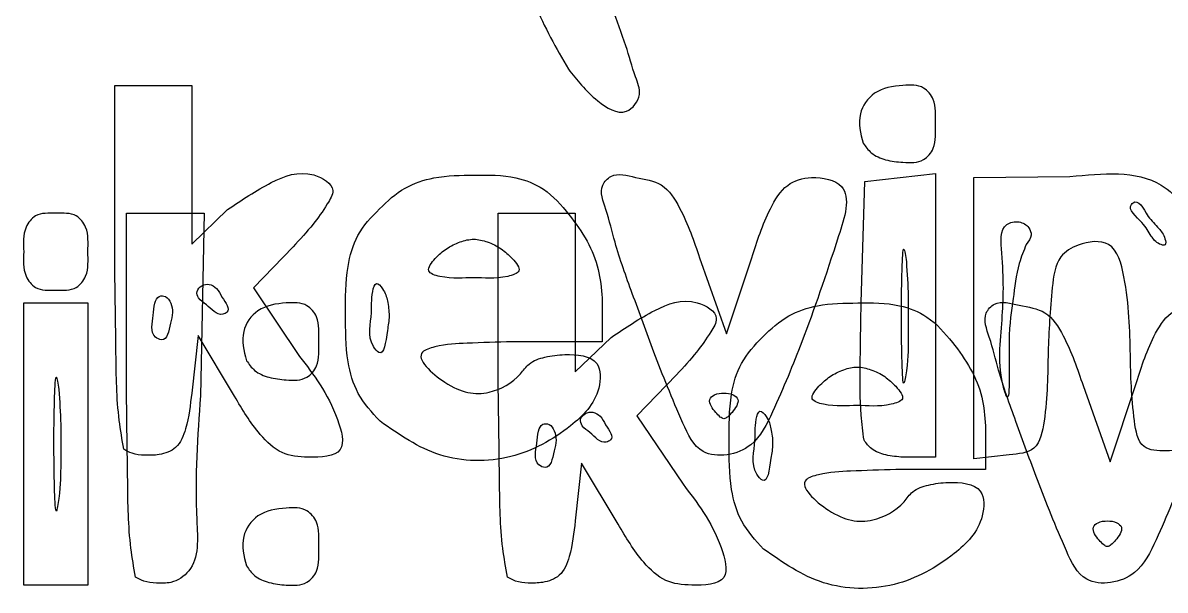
# Model space of a CAD drawing. Extents: x 0.12 to 3.45, y 0.56 to 2.39.
# Drawn here: x 1.9943 to 2.2913, y 1.2842 to 1.4317 of the extents above; entities that cross this region are included whole.
import ezdxf

# ---------------------------------------------------------------- set-up
doc = ezdxf.new("R2010")
doc.units = 0
doc.layers.get('0').update_dxf_attribs({"linetype": 'CONTINUOUS'})

msp = doc.modelspace()

# ---------------------------------------------------------------- linework, layer by layer
at = {"color": 7}
for p, q in [((2.136135, 1.419644), (2.136135, 1.419644)), ((2.018215, 1.369299), (2.018215, 1.41541)), ((2.018215, 1.41541), (2.028215, 1.41541)), ((2.028215, 1.41541), (2.038215, 1.41541)), ((2.038215, 1.41541), (2.038215, 1.394786)), ((2.212753, 1.400414), (2.212753, 1.400414)), ((2.038215, 1.394786), (2.038215, 1.374163)), ((2.212248, 1.358993), (2.213215, 1.39041)), ((2.213215, 1.39041), (2.222382, 1.391464)), ((2.222382, 1.391464), (2.231548, 1.392519)), ((2.231548, 1.392519), (2.231548, 1.355631)), ((2.241548, 1.391457), (2.266506, 1.391713)), ((2.241548, 1.354879), (2.241548, 1.391457)), ((2.021249, 1.336065), (2.021249, 1.382176)), ((2.021249, 1.382176), (2.031341, 1.382176)), ((2.031341, 1.382176), (2.041433, 1.382176)), ((2.038215, 1.374163), (2.047564, 1.38312)), ((2.041433, 1.382176), (2.040508, 1.334676)), ((2.117916, 1.336065), (2.117916, 1.382176)), ((2.117916, 1.382176), (2.127916, 1.382176)), ((2.127916, 1.382176), (2.137916, 1.382176)), ((2.137916, 1.382176), (2.137916, 1.361552)), ((2.28681, 1.381323), (2.28681, 1.381323)), ((1.994582, 1.37218), (1.994582, 1.37218)), ((2.064561, 1.373413), (2.054241, 1.362765)), ((2.255144, 1.374059), (2.255144, 1.374059)), ((2.121548, 1.37041), (2.121548, 1.37041)), ((2.170224, 1.370605), (2.177234, 1.3508)), ((2.177234, 1.3508), (2.183815, 1.370605)), ((2.223989, 1.369577), (2.223989, 1.369577)), ((2.046094, 1.360391), (2.046094, 1.360391)), ((2.054241, 1.362765), (2.066228, 1.344965)), ((2.137916, 1.361552), (2.137916, 1.340929)), ((2.144881, 1.360154), (2.144881, 1.348743)), ((1.994583, 1.322176), (1.994583, 1.358843)), ((1.994583, 1.358843), (2.002916, 1.358843)), ((2.002916, 1.358843), (2.011249, 1.358843)), ((2.011249, 1.358843), (2.011249, 1.322176)), ((2.231548, 1.355631), (2.231548, 1.318743)), ((2.241548, 1.318301), (2.241548, 1.354879)), ((2.241548, 1.354879), (2.241548, 1.354879)), ((2.032713, 1.353636), (2.032713, 1.353636)), ((2.089084, 1.351708), (2.089084, 1.351708)), ((2.039881, 1.35041), (2.038215, 1.33541)), ((2.049365, 1.334577), (2.039881, 1.35041)), ((2.144881, 1.348743), (2.121548, 1.348743)), ((2.137916, 1.340929), (2.147265, 1.349886)), ((2.158347, 1.346057), (2.158347, 1.346057)), ((2.052455, 1.343847), (2.052455, 1.343847)), ((2.164262, 1.340179), (2.153942, 1.329531)), ((2.00369, 1.336343), (2.00369, 1.336343)), ((2.221249, 1.337176), (2.221249, 1.337176)), ((2.269926, 1.337371), (2.276935, 1.317567)), ((2.276935, 1.317567), (2.283516, 1.337371)), ((2.179881, 1.332077), (2.179881, 1.332077)), ((2.087172, 1.328092), (2.087172, 1.328092)), ((2.153942, 1.329531), (2.165929, 1.311731)), ((2.145796, 1.327157), (2.145796, 1.327157)), ((2.244583, 1.32692), (2.244583, 1.315509)), ((1.994583, 1.285509), (1.994583, 1.322176)), ((1.994583, 1.322176), (1.994583, 1.322176)), ((2.011249, 1.322176), (2.011249, 1.285509)), ((2.212978, 1.323159), (2.212977, 1.32316)), ((2.020578, 1.320825), (2.020578, 1.320825)), ((2.132414, 1.320403), (2.132414, 1.320403)), ((2.188785, 1.318474), (2.188785, 1.318474)), ((2.231548, 1.318743), (2.223111, 1.318743)), ((2.250715, 1.319355), (2.241548, 1.318301)), ((2.139583, 1.317176), (2.137916, 1.302176)), ((2.149066, 1.301343), (2.139583, 1.317176)), ((2.244583, 1.315509), (2.221249, 1.315509)), ((2.258048, 1.312823), (2.258048, 1.312823)), ((2.279583, 1.298843), (2.279583, 1.298843)), ((2.186873, 1.294858), (2.186873, 1.294858)), ((2.052455, 1.290509), (2.052455, 1.290509)), ((2.023613, 1.287591), (2.023612, 1.287591)), ((2.120279, 1.287591), (2.120279, 1.287591)), ((2.002916, 1.285509), (1.994583, 1.285509)), ((2.011249, 1.285509), (2.002916, 1.285509))]:
    msp.add_line(p, q, dxfattribs=at)
for points, knots in [([(2.136135, 1.419644), (2.132978, 1.425117), (2.126999, 1.435486), (2.122113, 1.453572), (2.121387, 1.470809), (2.121493, 1.486547), (2.124516, 1.500091), (2.130591, 1.513396), (2.138414, 1.525211), (2.144349, 1.534982), (2.154395, 1.536021), (2.15324, 1.528206), (2.151581, 1.520762), (2.146322, 1.505295), (2.140584, 1.485078), (2.14027, 1.459234), (2.145615, 1.439923), (2.151084, 1.426355), (2.153001, 1.418855), (2.155563, 1.412812), (2.150764, 1.406619), (2.142085, 1.412017), (2.138334, 1.416825), (2.136135, 1.419644)], [0, 0, 0, 0, 0.018889, 0.035784, 0.05555, 0.070521, 0.082857, 0.096857, 0.114144, 0.125289, 0.131234, 0.135465, 0.144423, 0.15635, 0.183236, 0.207807, 0.232544, 0.242974, 0.251446, 0.256158, 0.261613, 0.269538, 0.280776, 0.280776, 0.280776, 0.280776]), ([(2.212753, 1.400414), (2.212099, 1.402978), (2.210885, 1.407741), (2.215618, 1.414499), (2.222272, 1.415488), (2.228314, 1.415635), (2.231924, 1.411113), (2.231314, 1.405413), (2.231919, 1.399715), (2.228328, 1.39519), (2.223298, 1.395324), (2.218739, 1.395852), (2.214853, 1.397457), (2.213398, 1.399505), (2.212753, 1.400414)], [0, 0, 0, 0, 0.007619, 0.01415, 0.021791, 0.027205, 0.03104, 0.037428, 0.043817, 0.047651, 0.053065, 0.05763, 0.061761, 0.065055, 0.065055, 0.065055, 0.065055]), ([(2.047564, 1.38312), (2.051236, 1.385596), (2.057996, 1.390156), (2.067881, 1.394103), (2.076236, 1.389069), (2.072898, 1.383613), (2.069643, 1.37892), (2.066364, 1.375367), (2.064561, 1.373413)], [0, 0, 0, 0, 0.013326, 0.024533, 0.030938, 0.034692, 0.041132, 0.049005, 0.049005, 0.049005, 0.049005]), ([(2.158347, 1.346057), (2.156483, 1.351118), (2.153003, 1.360566), (2.148481, 1.373032), (2.146382, 1.382172), (2.14382, 1.388647), (2.14794, 1.39307), (2.153848, 1.391221), (2.161004, 1.390392), (2.166496, 1.381619), (2.168762, 1.374925), (2.170224, 1.370605)], [0, 0, 0, 0, 0.016234, 0.030305, 0.039185, 0.045526, 0.048646, 0.055039, 0.062035, 0.069689, 0.083615, 0.083615, 0.083615, 0.083615]), ([(2.266506, 1.391713), (2.275079, 1.392575), (2.289215, 1.393996), (2.304374, 1.373573), (2.300287, 1.350817), (2.300523, 1.333765), (2.298886, 1.320621), (2.291567, 1.32034), (2.284484, 1.320517), (2.282476, 1.332275), (2.282211, 1.346367), (2.281871, 1.361193), (2.2782, 1.375662), (2.269161, 1.374636), (2.262784, 1.370705), (2.261504, 1.359687), (2.26065, 1.345616), (2.260744, 1.332237), (2.258367, 1.320087), (2.253162, 1.319589), (2.250715, 1.319355)], [0, 0, 0, 0, 0.023831, 0.039297, 0.068363, 0.087725, 0.095489, 0.101428, 0.10732, 0.114432, 0.131689, 0.152023, 0.16129, 0.169152, 0.174612, 0.182893, 0.199725, 0.217663, 0.225173, 0.231838, 0.231838, 0.231838, 0.231838]), ([(2.087172, 1.328092), (2.085069, 1.330383), (2.080994, 1.334822), (2.078175, 1.344806), (2.078243, 1.355957), (2.07816, 1.367054), (2.080918, 1.376848), (2.086849, 1.383335), (2.093205, 1.389075), (2.102003, 1.392004), (2.11179, 1.392064), (2.121567, 1.392196), (2.130477, 1.388642), (2.136191, 1.382133), (2.141151, 1.375218), (2.144259, 1.367783), (2.144677, 1.362657), (2.144881, 1.360154)], [0, 0, 0, 0, 0.009209, 0.017841, 0.030259, 0.042639, 0.051095, 0.059961, 0.068571, 0.076527, 0.087059, 0.097877, 0.105604, 0.114936, 0.123327, 0.131189, 0.138686, 0.138686, 0.138686, 0.138686]), ([(2.183815, 1.370605), (2.185184, 1.374892), (2.187313, 1.381556), (2.19236, 1.389911), (2.199648, 1.392196), (2.210703, 1.389679), (2.204081, 1.369025), (2.198276, 1.351946), (2.190743, 1.333529), (2.185142, 1.321979), (2.177671, 1.318881), (2.1696, 1.319538), (2.164079, 1.331357), (2.16068, 1.340073), (2.158347, 1.346057)], [0, 0, 0, 0, 0.013632, 0.021195, 0.027679, 0.035857, 0.048699, 0.077838, 0.097587, 0.107822, 0.11451, 0.12079, 0.129881, 0.149784, 0.149784, 0.149784, 0.149784]), ([(2.28681, 1.381323), (2.285541, 1.383612), (2.284127, 1.386164), (2.281174, 1.383231), (2.285576, 1.37997), (2.287348, 1.376564), (2.289016, 1.374314), (2.291649, 1.373557), (2.291134, 1.37638), (2.289464, 1.37844), (2.287781, 1.380268), (2.28681, 1.381323)], [0, 0, 0, 0, 0.005302, 0.005909, 0.011395, 0.015649, 0.018637, 0.02006, 0.021651, 0.024731, 0.028926, 0.028926, 0.028926, 0.028926]), ([(1.994582, 1.37218), (1.994454, 1.374357), (1.994249, 1.37784), (1.997763, 1.382423), (2.002919, 1.382038), (2.008058, 1.382423), (2.011617, 1.37784), (2.011019, 1.37218), (2.011617, 1.366519), (2.008058, 1.361937), (2.002919, 1.362322), (1.997763, 1.361937), (1.994249, 1.366519), (1.994454, 1.370003), (1.994582, 1.37218)], [0, 0, 0, 0, 0.006374, 0.010198, 0.015535, 0.020871, 0.024696, 0.03107, 0.037443, 0.041268, 0.046604, 0.051941, 0.055765, 0.062139, 0.062139, 0.062139, 0.062139]), ([(2.255144, 1.374059), (2.255746, 1.374824), (2.256798, 1.37616), (2.255847, 1.378856), (2.253293, 1.380337), (2.248041, 1.379242), (2.249394, 1.367438), (2.249197, 1.354523), (2.247544, 1.342398), (2.251188, 1.330473), (2.250174, 1.350929), (2.251696, 1.358665), (2.252677, 1.368001), (2.25449, 1.372453), (2.255144, 1.374059)], [0, 0, 0, 0, 0.002718, 0.004747, 0.007675, 0.010944, 0.018488, 0.035831, 0.053765, 0.055401, 0.069059, 0.080492, 0.089771, 0.095008, 0.095008, 0.095008, 0.095008]), ([(2.121548, 1.37041), (2.120623, 1.371304), (2.11873, 1.373134), (2.115255, 1.374802), (2.111546, 1.375692), (2.107851, 1.374822), (2.104329, 1.373043), (2.101723, 1.370773), (2.098583, 1.36689), (2.105185, 1.364887), (2.11154, 1.36581), (2.117933, 1.364838), (2.124487, 1.366956), (2.122565, 1.369215), (2.121548, 1.37041)], [0, 0, 0, 0, 0.003835, 0.007851, 0.011433, 0.015015, 0.019031, 0.022866, 0.026505, 0.029746, 0.038562, 0.047378, 0.050619, 0.054257, 0.054257, 0.054257, 0.054257]), ([(2.223989, 1.369577), (2.223753, 1.371111), (2.223155, 1.375009), (2.222692, 1.363149), (2.222719, 1.355385), (2.222717, 1.347742), (2.223123, 1.335727), (2.224529, 1.344248), (2.224392, 1.350231), (2.224606, 1.360243), (2.224187, 1.366585), (2.223989, 1.369577)], [0, 0, 0, 0, 0.003316, 0.008426, 0.020758, 0.033089, 0.038199, 0.041515, 0.050604, 0.060783, 0.069873, 0.069873, 0.069873, 0.069873]), ([(2.020578, 1.320825), (2.020139, 1.323323), (2.018695, 1.331552), (2.018528, 1.347806), (2.018329, 1.361456), (2.018215, 1.369299)], [0, 0, 0, 0, 0.007603, 0.025038, 0.048591, 0.048591, 0.048591, 0.048591]), ([(2.046094, 1.360391), (2.045697, 1.361187), (2.044976, 1.362634), (2.042887, 1.363918), (2.040791, 1.36352), (2.039277, 1.361991), (2.040018, 1.359672), (2.042695, 1.358202), (2.04495, 1.355174), (2.048565, 1.356883), (2.04717, 1.358864), (2.046094, 1.360391)], [0, 0, 0, 0, 0.002641, 0.004799, 0.006775, 0.008674, 0.010422, 0.013098, 0.018006, 0.019234, 0.023371, 0.023371, 0.023371, 0.023371]), ([(2.089084, 1.351708), (2.089296, 1.352963), (2.089727, 1.355506), (2.089156, 1.359323), (2.088451, 1.362042), (2.085986, 1.36481), (2.084761, 1.360187), (2.085375, 1.355568), (2.083525, 1.349605), (2.088067, 1.344254), (2.088652, 1.348539), (2.089084, 1.351708)], [0, 0, 0, 0, 0.003819, 0.007736, 0.011112, 0.013236, 0.01553, 0.021132, 0.029819, 0.031982, 0.03812, 0.03812, 0.03812, 0.03812]), ([(2.032713, 1.353636), (2.032956, 1.354545), (2.033419, 1.356274), (2.032945, 1.358746), (2.031758, 1.360681), (2.029434, 1.360832), (2.028345, 1.358348), (2.028345, 1.354999), (2.027162, 1.350539), (2.03167, 1.348489), (2.032269, 1.351445), (2.032713, 1.353636)], [0, 0, 0, 0, 0.002782, 0.005292, 0.007433, 0.009039, 0.011137, 0.014354, 0.020003, 0.021726, 0.026657, 0.026657, 0.026657, 0.026657]), ([(2.147265, 1.349886), (2.150937, 1.352362), (2.157697, 1.356922), (2.167582, 1.360869), (2.175937, 1.355835), (2.1726, 1.350379), (2.169344, 1.345686), (2.166066, 1.342133), (2.164262, 1.340179)], [0, 0, 0, 0, 0.013326, 0.024533, 0.030938, 0.034692, 0.041132, 0.049005, 0.049005, 0.049005, 0.049005]), ([(2.052455, 1.343847), (2.051801, 1.346411), (2.050587, 1.351174), (2.055319, 1.357931), (2.061974, 1.358921), (2.068015, 1.359068), (2.071626, 1.354546), (2.071015, 1.348846), (2.07162, 1.343148), (2.068029, 1.338623), (2.063, 1.338757), (2.05844, 1.339284), (2.054554, 1.340889), (2.0531, 1.342938), (2.052455, 1.343847)], [0, 0, 0, 0, 0.007619, 0.01415, 0.021791, 0.027205, 0.03104, 0.037428, 0.043817, 0.047651, 0.053065, 0.05763, 0.061761, 0.065055, 0.065055, 0.065055, 0.065055]), ([(2.186873, 1.294858), (2.18477, 1.29715), (2.180696, 1.301588), (2.177876, 1.311572), (2.177944, 1.322724), (2.177861, 1.333821), (2.18062, 1.343614), (2.18655, 1.350101), (2.192906, 1.355841), (2.201705, 1.358771), (2.211491, 1.35883), (2.221269, 1.358962), (2.230179, 1.355408), (2.235892, 1.348899), (2.240853, 1.341984), (2.243961, 1.334549), (2.244379, 1.329423), (2.244583, 1.32692)], [0, 0, 0, 0, 0.009209, 0.017841, 0.030259, 0.042639, 0.051095, 0.059961, 0.068571, 0.076527, 0.087059, 0.097877, 0.105604, 0.114936, 0.123327, 0.131189, 0.138686, 0.138686, 0.138686, 0.138686]), ([(2.212977, 1.32316), (2.212704, 1.325334), (2.211896, 1.33177), (2.211984, 1.343757), (2.212153, 1.35352), (2.212248, 1.358993)], [0, 0, 0, 0, 0.00657, 0.019446, 0.035878, 0.035878, 0.035878, 0.035878]), ([(2.258048, 1.312823), (2.256184, 1.317884), (2.252704, 1.327332), (2.248182, 1.339798), (2.246083, 1.348938), (2.243521, 1.355414), (2.247642, 1.359837), (2.25355, 1.357987), (2.260705, 1.357158), (2.266197, 1.348385), (2.268463, 1.341691), (2.269926, 1.337371)], [0, 0, 0, 0, 0.016234, 0.030305, 0.039185, 0.045526, 0.048646, 0.055039, 0.062035, 0.069689, 0.083615, 0.083615, 0.083615, 0.083615]), ([(2.283516, 1.337371), (2.284885, 1.341658), (2.287014, 1.348323), (2.292061, 1.356677), (2.299349, 1.358962), (2.310405, 1.356445), (2.303782, 1.335792), (2.297978, 1.318713), (2.290444, 1.300295), (2.284844, 1.288745), (2.277373, 1.285647), (2.269302, 1.286305), (2.26378, 1.298123), (2.260381, 1.306839), (2.258048, 1.312823)], [0, 0, 0, 0, 0.013632, 0.021195, 0.027679, 0.035857, 0.048699, 0.077838, 0.097587, 0.107822, 0.11451, 0.12079, 0.129881, 0.149784, 0.149784, 0.149784, 0.149784]), ([(2.121548, 1.348743), (2.117563, 1.348634), (2.11072, 1.348447), (2.103394, 1.348095), (2.095069, 1.34559), (2.105344, 1.335999), (2.114661, 1.334281), (2.122685, 1.338597), (2.125906, 1.343531), (2.130361, 1.34498), (2.136037, 1.34568), (2.144729, 1.345), (2.144468, 1.334017), (2.135691, 1.325253), (2.12138, 1.317331), (2.102208, 1.31759), (2.092135, 1.324626), (2.087172, 1.328092)], [0, 0, 0, 0, 0.011759, 0.020196, 0.023664, 0.03345, 0.045217, 0.054649, 0.058067, 0.062537, 0.067777, 0.076353, 0.082776, 0.094989, 0.112482, 0.130875, 0.148739, 0.148739, 0.148739, 0.148739]), ([(2.066228, 1.344965), (2.069896, 1.340234), (2.075066, 1.333567), (2.078955, 1.318989), (2.068673, 1.318535), (2.061376, 1.319254), (2.05461, 1.325649), (2.051367, 1.331169), (2.049365, 1.334577)], [0, 0, 0, 0, 0.019166, 0.027012, 0.035521, 0.04241, 0.049816, 0.06177, 0.06177, 0.06177, 0.06177]), ([(2.221249, 1.337176), (2.220325, 1.33807), (2.218431, 1.3399), (2.214956, 1.341568), (2.211247, 1.342458), (2.207552, 1.341589), (2.20403, 1.339809), (2.201424, 1.337539), (2.198284, 1.333656), (2.204886, 1.331653), (2.211242, 1.332576), (2.217634, 1.331604), (2.224188, 1.333722), (2.222266, 1.335981), (2.221249, 1.337176)], [0, 0, 0, 0, 0.003835, 0.007851, 0.011433, 0.015015, 0.019031, 0.022866, 0.026505, 0.029746, 0.038562, 0.047378, 0.050619, 0.054257, 0.054257, 0.054257, 0.054257]), ([(2.00369, 1.336343), (2.003455, 1.337877), (2.002856, 1.341775), (2.002393, 1.329915), (2.00242, 1.322151), (2.002419, 1.314508), (2.002824, 1.302493), (2.00423, 1.311014), (2.004093, 1.316997), (2.004308, 1.32701), (2.003888, 1.333351), (2.00369, 1.336343)], [0, 0, 0, 0, 0.003316, 0.008426, 0.020758, 0.033089, 0.038199, 0.041515, 0.050604, 0.060783, 0.069873, 0.069873, 0.069873, 0.069873]), ([(2.038215, 1.33541), (2.037869, 1.332339), (2.03732, 1.327461), (2.034784, 1.320923), (2.030028, 1.319241), (2.026157, 1.319211), (2.022931, 1.319468), (2.021269, 1.320426), (2.020578, 1.320825)], [0, 0, 0, 0, 0.009388, 0.014909, 0.019586, 0.023341, 0.026672, 0.029043, 0.029043, 0.029043, 0.029043]), ([(2.023612, 1.287591), (2.023174, 1.290089), (2.02173, 1.298318), (2.021563, 1.314572), (2.021364, 1.328222), (2.021249, 1.336065)], [0, 0, 0, 0, 0.007603, 0.025038, 0.048591, 0.048591, 0.048591, 0.048591]), ([(2.040508, 1.334676), (2.039752, 1.324301), (2.038685, 1.309653), (2.040406, 1.290537), (2.033423, 1.285844), (2.029177, 1.28601), (2.025968, 1.286229), (2.024305, 1.287191), (2.023613, 1.287591)], [0, 0, 0, 0, 0.032344, 0.045661, 0.051208, 0.054962, 0.058293, 0.060664, 0.060664, 0.060664, 0.060664]), ([(2.120279, 1.287591), (2.11984, 1.290089), (2.118397, 1.298318), (2.118229, 1.314572), (2.11803, 1.328222), (2.117916, 1.336065)], [0, 0, 0, 0, 0.007603, 0.025038, 0.048591, 0.048591, 0.048591, 0.048591]), ([(2.179881, 1.332077), (2.180105, 1.332663), (2.180551, 1.333831), (2.178764, 1.335304), (2.176551, 1.335475), (2.174323, 1.335295), (2.172566, 1.333854), (2.173178, 1.331856), (2.174342, 1.330476), (2.175381, 1.329337), (2.176549, 1.328518), (2.17771, 1.329341), (2.178779, 1.330448), (2.17949, 1.331499), (2.179881, 1.332077)], [0, 0, 0, 0, 0.001705, 0.003399, 0.005876, 0.008353, 0.010046, 0.011752, 0.013823, 0.015516, 0.016546, 0.017577, 0.01927, 0.021341, 0.021341, 0.021341, 0.021341]), ([(2.145796, 1.327157), (2.145399, 1.327953), (2.144677, 1.3294), (2.142588, 1.330684), (2.140493, 1.330287), (2.138979, 1.328757), (2.13972, 1.326438), (2.142396, 1.324968), (2.144652, 1.32194), (2.148266, 1.323649), (2.146871, 1.32563), (2.145796, 1.327157)], [0, 0, 0, 0, 0.002641, 0.004799, 0.006775, 0.008674, 0.010422, 0.013098, 0.018006, 0.019234, 0.023371, 0.023371, 0.023371, 0.023371]), ([(2.188785, 1.318474), (2.188998, 1.319729), (2.189428, 1.322272), (2.188857, 1.326089), (2.188153, 1.328808), (2.185688, 1.331576), (2.184463, 1.326953), (2.185076, 1.322334), (2.183226, 1.316371), (2.187768, 1.31102), (2.188353, 1.315305), (2.188785, 1.318474)], [0, 0, 0, 0, 0.003819, 0.007736, 0.011112, 0.013236, 0.01553, 0.021132, 0.029819, 0.031982, 0.03812, 0.03812, 0.03812, 0.03812]), ([(2.132414, 1.320403), (2.132657, 1.321311), (2.13312, 1.32304), (2.132646, 1.325512), (2.13146, 1.327447), (2.129135, 1.327598), (2.128047, 1.325114), (2.128046, 1.321765), (2.126863, 1.317305), (2.131372, 1.315255), (2.13197, 1.318212), (2.132414, 1.320403)], [0, 0, 0, 0, 0.002782, 0.005292, 0.007433, 0.009039, 0.011137, 0.014354, 0.020003, 0.021726, 0.026657, 0.026657, 0.026657, 0.026657]), ([(2.223111, 1.318743), (2.221615, 1.318872), (2.218805, 1.319115), (2.21503, 1.320479), (2.213595, 1.322353), (2.212978, 1.323159)], [0, 0, 0, 0, 0.004523, 0.008494, 0.011493, 0.011493, 0.011493, 0.011493]), ([(2.221249, 1.315509), (2.217265, 1.3154), (2.210421, 1.315213), (2.203096, 1.314862), (2.19477, 1.312356), (2.205046, 1.302765), (2.214362, 1.301047), (2.222386, 1.305364), (2.225608, 1.310297), (2.230063, 1.311747), (2.235738, 1.312447), (2.244431, 1.311767), (2.24417, 1.300783), (2.235392, 1.29202), (2.221081, 1.284097), (2.201909, 1.284356), (2.191836, 1.291392), (2.186873, 1.294858)], [0, 0, 0, 0, 0.011759, 0.020196, 0.023664, 0.03345, 0.045217, 0.054649, 0.058067, 0.062537, 0.067777, 0.076353, 0.082776, 0.094989, 0.112482, 0.130875, 0.148739, 0.148739, 0.148739, 0.148739]), ([(2.165929, 1.311731), (2.169597, 1.307001), (2.174767, 1.300333), (2.178656, 1.285755), (2.168375, 1.285301), (2.161077, 1.28602), (2.154312, 1.292415), (2.151069, 1.297935), (2.149066, 1.301343)], [0, 0, 0, 0, 0.019166, 0.027012, 0.035521, 0.04241, 0.049816, 0.06177, 0.06177, 0.06177, 0.06177]), ([(2.052455, 1.290509), (2.051801, 1.293074), (2.050587, 1.297837), (2.05532, 1.304594), (2.061974, 1.305584), (2.068015, 1.305731), (2.071626, 1.301209), (2.071016, 1.295509), (2.071621, 1.289811), (2.06803, 1.285286), (2.063, 1.28542), (2.058441, 1.285947), (2.054554, 1.287552), (2.0531, 1.289601), (2.052455, 1.290509)], [0, 0, 0, 0, 0.007619, 0.01415, 0.021791, 0.027205, 0.03104, 0.037428, 0.043817, 0.047651, 0.053065, 0.05763, 0.061761, 0.065055, 0.065055, 0.065055, 0.065055]), ([(2.137916, 1.302176), (2.13757, 1.299105), (2.137021, 1.294227), (2.134486, 1.287689), (2.12973, 1.286007), (2.125858, 1.285977), (2.122632, 1.286234), (2.12097, 1.287192), (2.120279, 1.287591)], [0, 0, 0, 0, 0.009388, 0.014909, 0.019586, 0.023341, 0.026672, 0.029043, 0.029043, 0.029043, 0.029043]), ([(2.279583, 1.298843), (2.279806, 1.299429), (2.280252, 1.300597), (2.278466, 1.30207), (2.276252, 1.302241), (2.274025, 1.302061), (2.272267, 1.30062), (2.272879, 1.298622), (2.274043, 1.297242), (2.275083, 1.296103), (2.27625, 1.295284), (2.277412, 1.296107), (2.27848, 1.297214), (2.279192, 1.298265), (2.279583, 1.298843)], [0, 0, 0, 0, 0.001705, 0.003399, 0.005876, 0.008353, 0.010046, 0.011752, 0.013823, 0.015516, 0.016546, 0.017577, 0.01927, 0.021341, 0.021341, 0.021341, 0.021341])]:
    msp.add_open_spline(points, degree=3, knots=knots, dxfattribs=at)

doc.saveas('drawing.dxf')
